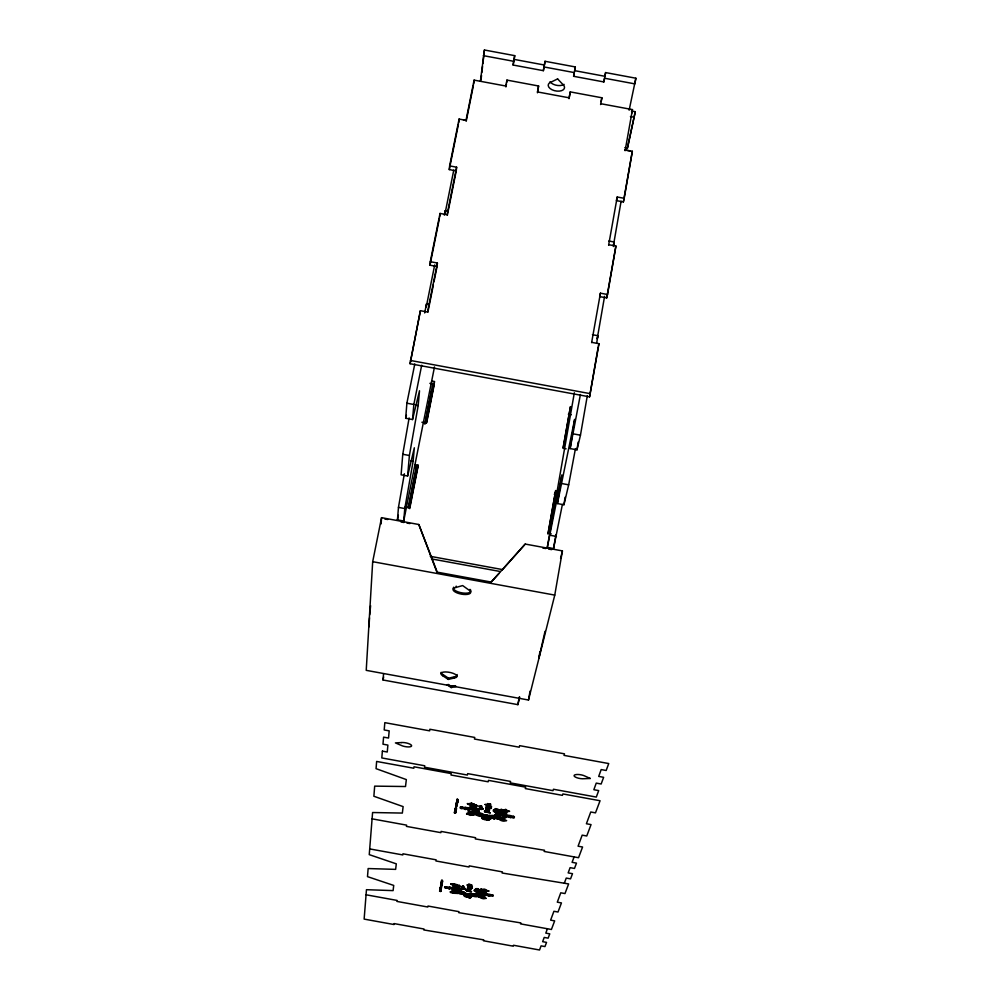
<?xml version="1.0" encoding="UTF-8"?>
<svg xmlns="http://www.w3.org/2000/svg" width="1000" height="1000" viewBox="0 0 1000 1000"><rect width="100%" height="100%" fill="white"/><g stroke="black" fill="none" stroke-linecap="round" stroke-linejoin="round"><path stroke-width="1.5" d="M494.65 814.887C492.638 815.837 498.338 816.7 500.375 817.35C503.15 817.288 505.487 816.125 502.238 815.337A4.312 1.238 10 0 0 501.287 814.925L499.462 814.412A4.288 1.225 10 0 0 498.15 814.212C488.275 812.138 511.075 818.462 494.775 814.875M484.663 894.013L483.85 893.662M479.9 809.137L481.725 809.275M504.938 815.225L502.5 814.762L504.938 815.25M490.788 581.987L437.238 572.163L418.825 524.513L381.55 517.663L372.688 561.688L366.225 670.35L528.5 700.025L554.763 595.1L562.425 550.9L525.225 544.062L490.662 582.65L499 573.462M368.988 626.838L369.525 617.8M369.7 614.788L370.6 605.7M381.15 523.9L381.55 517.663M461.525 807.013L460.35 806.9L461.125 806.75M519.7 697.062L517.888 704.65L383.05 680L383.537 673.863M434.487 366.962L403.7 521.025L397.45 519.875L398.462 507.388L404.363 473.775M409.125 417.938L402.762 454.275L401.1 474.812L407.612 476.012L414.338 447.788L413.125 461.188L404.787 508.55L403.7 521.025M407.612 476.012L409.4 455.5L418.175 405.55L419.513 390.75L412.525 419.538L405.675 418.275L406.887 403.2L414.787 363.95M591.85 342.388L598.987 343.713L589.562 396.85L410.075 363.725L420.387 310.7L427.537 312.013L437.388 263.012L430.288 261.7L440.037 213.438L447.075 214.737L456.625 167.2L449.637 165.9L459.087 119.062L466.025 120.363L474.1 80.125L505.8 86.025L506.95 80.1L538.6 86L537.45 92.8M420.387 310.7L410.075 363.725M412.525 419.538L413.837 404.487L421.688 365.225M429.225 304.525L426.475 304.012L426.188 307.288L434.7 264.913M433.988 281.775L437.05 266.5L429.975 265.188L430.288 261.7M415.775 471.213L416 468.85M439.7 217.025L440.037 213.438M409.712 508.663L417.812 467.638L418.05 465.163L415.05 464.6M437.05 266.5L437.388 263.012M447.962 211.188L445.25 210.688L444.913 214.15L453.775 170.1M447.337 215.275L456.238 170.888L449.275 169.587L449.637 165.9M458.713 122.85L459.087 119.062M418.825 524.513L437.163 572.837M456.238 170.888L456.625 167.2M473.688 83.987L474.1 80.125M480.425 81.013L484.425 50L514.725 55.65L513.125 65.037L543.375 70.675L545.025 61.288L575.312 66.938L574.663 70.662L604.862 76.287L605.6 72.575L635.862 78.213L634.875 83.875L604.575 78.238L603.85 81.938L573.612 76.3L574.275 72.588L543.95 66.938L543.375 70.675M481.025 79.925L481.538 75.438M481.875 72.45L482.55 66.463M482.9 63.463L484.425 50M459.137 890.662L459.688 890.913M506.613 82.675L506.95 80.1M513.125 65.037L514.725 55.65M575.45 448.587L568.675 484.812L563.938 504.762L557.425 503.575L574.65 419.35L570.138 448.575L576.987 449.837L578.138 442.137M539.862 651.938L538.938 657.962L545.025 631.337M563.938 504.762L565.087 497.238M545.025 61.288L544.45 65.037L514.225 59.4M557.425 503.575L561.9 474.95L547.288 547.413L553.525 548.55L562.4 504.425M482.375 807.85L482.2 807.575M467.788 804.062C465.412 802.887 471.987 804.212 467.788 804.15M553.525 548.55L555.938 534.775M570.138 448.575L580.413 394.513M528.5 700.025L530.05 691.125M591.625 342.612L600.425 293.188L607.513 294.5L615.913 246.038L608.888 244.737M608.625 245.175L617.212 197.013L624.188 198.3L632.337 151.275L625.413 149.987M625.112 150.712L632.463 109.6L600.812 103.713M624.925 147.575L627.45 148.05L635.275 111.7L631.413 110.975M627.45 148.05L635.275 111.7M576.987 449.837L580.462 435.2L587.3 395.788M604.575 296.363L597.188 338.9L597.925 335.725L592.45 334.7M621.112 201.163L613.438 245.387L614.2 242.013L608.8 241.012M596.625 343.2L597.925 335.725M613.425 246.513L614.2 242.013M589.562 396.85L598.212 347M600.425 293.188L599.663 296.6L606.725 297.9L615.913 246.038M617.212 197.013L616.4 200.613L623.362 201.912L632.337 151.275M600.588 104.55L601.875 97.775L570.25 91.888L569.025 98.675M517.888 704.65L519.225 697.075M547.913 534.062L555.7 490.487L548.175 533.25L551.188 533.8M563.088 447.812L570.475 406.6L563.138 448.275L566.1 448.825M574.338 392.775L547.288 547.413M603.85 81.938L605.6 72.575M479.538 890.387L478.237 890.025M570.25 91.888L569.15 97.812L537.475 91.925L538.6 86M573.612 76.3L575.312 66.938M446.85 684.675L451.238 687.575L451.425 686.575L455.2 685.688M454.338 677.975A8.175 2.737 10.6 0 0 454.938 674.15A8.175 2.737 10.6 0 0 443.55 672.075A8.175 2.737 10.6 0 0 442.987 675.9L448.288 679.412L454.338 677.975L454.562 676.762A8.175 2.737 10.6 0 0 457.062 674.538M455.962 587.45L462.663 585.575L468.45 589.738A8.963 3.275 10.7 0 1 467.725 594.325A8.963 3.275 10.7 0 1 455.275 592.038A8.963 3.275 10.7 0 1 455.962 587.45L456.213 586.138M442.987 675.9L443.212 674.688A8.175 2.737 10.6 0 1 441.138 672.35M448.288 679.412L448.512 678.213L454.562 676.762M440.513 890.962L439.6 890.763M454.487 812.2L455.188 811.85M440.775 886.25L441.812 886.338M456.475 806.475L455.875 806.388M456.488 804.212L457.175 804.15M505.875 86.925L506.45 83.963M383.05 680L383.638 676.975M408.263 507.962L416.587 465.875M424.837 424.15L432.962 383.062M408.65 507.25L415.475 472.713M425.2 423.55L431.525 391.587M418.05 465.163L409.625 507.788L405.1 506.95M426.688 422.675L434.3 384.175L429.875 383.35M601.125 101.587L601.875 97.775M490.588 817.262C487.95 815.8 495.725 817.438 490.6 817.275M504.738 816.587L506.538 816.838L504.212 816.6M397.45 519.875L398.363 515.3M429.975 265.188L439.387 218.538M449.275 169.587L458.4 124.362M424.675 312.962L426.475 304.012M444.35 215.162L445.25 210.688M427.85 312.337L433.375 284.837M466.225 121.163L473.387 85.475M462.762 808.487L461.887 808.037M446.962 887.913L444.55 887.425L445.538 887.938M525.225 544.062L502.137 570.013M497.738 810.3C502.088 810.275 493.9 809.175 497.75 809.438M629.138 110.213L635.862 78.213M465.65 807.5L466.225 807.6M488.462 818.263L487.025 818.075M631.625 113.387L632.463 109.6M623.362 201.912L624.188 198.3M486.575 807.475L486.15 806.7L485.962 807.537L491.037 808.462L491.463 807.738L490.737 808.238M606.725 297.9L607.513 294.5M488.363 807.8L488.95 807.913M598.462 345.9L598.987 343.713M405.675 418.275L406.413 415.238M560.575 558.438L562.425 550.9M460.863 890.55L459.487 890.15L461.362 890.45M486.95 890.8L488.35 890.975M464.4 894.987L463.512 894.538M476.262 811.513L476.525 811.488M483.812 897.412C484.312 898.637 481.025 898.037 482.088 897.075A2.512 0.637 10 0 0 481.675 897.025C476.438 896.35 483.25 899.6 484.913 898.562A2.65 0.675 10 0 0 485.275 898.438L486.287 898.363L485.363 898.138M547.425 928.763L545.812 933.125L549.763 933.85L548.138 938.15L544.212 937.438L542.638 941.675L546.538 942.387L544.963 946.575L541.087 945.863L539.55 950L513.562 945.275L513.263 946.175L483.462 940.763L483.713 939.862L423.812 929.938L423.975 929.013L394.1 923.587L393.975 924.525L364.137 919.1L366.463 889.7L393.1 890.612L393.725 885.425L367.5 876.637L368.137 868.55L395.637 869.375L396.3 863.85L369.25 854.638L372.587 812.525L402.35 813.075L403.125 806.612L373.875 796.25L374.675 786.137L405.513 786.525L406.337 779.587L376.062 768.662L376.637 761.45L413.825 768.238L414 766.787L451.25 773.587L451 775.013L488.15 781.8L488.475 780.375L525.688 787.163L525.3 788.575L562.425 795.35L562.888 793.95L600.062 800.738L595.487 812.862L590.763 812L586.4 823.75L591.05 824.6L586.75 835.987L582.175 835.15L578.075 846.2L582.575 847.013L578.538 857.712L544.138 851.45L544.525 850.263L475.312 838.925L475.588 837.7L441.1 831.425L440.887 832.65L406.438 826.375L406.6 825.138L372.088 818.85M564.35 883.162L566.237 878.075L570.55 878.85L572.5 873.688L568.162 872.9L570.112 867.65L574.475 868.45L576.487 863.125L572.087 862.325L574.1 856.912M509.137 817.375C508.75 814.062 513.587 820.25 514.462 817.025C512.9 816.012 506.875 814.412 506.75 815.65A3.5 1 9.9 0 0 506.463 815.913L505.238 815.837L506.662 816.413A3.5 1 9.9 0 0 507.188 816.775L509.137 817.4M480.55 892.087L481.812 892.938L480.213 892.65M472.537 806.375L471.287 806.325M482.025 889.412L481.012 889.25M456.138 890.612L455.763 890.413M493.625 817.15L494.263 817.262M498.35 819.062L497.762 818.8L498.65 818.838M465.75 808.15C466.125 809.488 467.3 806.425 468.587 808.025A3.275 0.938 10.2 0 1 469.087 808.35M470.688 897.387L470.625 897.438M478.237 893.975L479.7 894.075M449.4 888.487C441.662 885.462 450.75 887.987 453.113 887.562M445.175 886.725L446.213 886.8M471.95 815.188L471.175 814.762M475.938 891.65L477.1 891.787M476.375 896.025C479.8 897.412 470.5 896.587 473.5 895.275M457.312 892.175L455.625 891.8M471.925 803.375L471.912 803.538M454.762 893.35L455.5 893.375M470.275 808.125L469.212 808.15M460.637 807.5L461.512 807.613L460.688 807.575M450.7 884.112L451.6 884.362M486 814.963L486.938 815M483.812 893.787L482.488 893.6L484.588 894.025M471.012 894.862C482.3 895.688 467.587 891.762 473.7 895.225M459.188 885.337C460.312 886.025 457.8 884.987 459.1 885.512M445.138 887.163L445.462 887.212M502.85 811.737L503.8 812.188M503.088 812.225C504.7 811.525 501.425 812.65 502.6 811.725M441.512 880.375L442.163 880.487M461.8 808.025L460.075 807.938L461.163 808.55M505.863 810.125L506.337 809.587L505.213 809.587M478.312 813.825L477.875 813.825M484.175 895.312L480.788 895.7L474.438 893.787L480.8 894.525L476.45 893.05L478.587 893.088A3.837 0.975 10 0 1 479.775 893.275L481.4 893.7A3.837 0.975 10 0 1 482.262 894.062L486.125 895.325L483.625 894.912M480.25 892.638L478.938 892.362L479.613 892.638M474.775 811.862C471.95 811.7 473.738 811.6 473.288 811.363M487.113 815.35L490.012 815.475L489.25 815.625A3.337 0.95 10.1 0 1 489.538 815.962L490.712 816.263L489.4 816.388A3.337 0.95 10.1 0 1 488.925 816.575C487.625 817.425 482.038 815.863 481.763 814.325M458.312 890.863C447.775 889.15 467.962 891.65 455.5 888.975M460.538 807.387L460.825 807.487M483.825 897.4L485.112 897.9M496.287 813.138L495.7 813.15M468.787 893.825L471.375 893.962L470.7 894.075A2.988 0.762 10.1 0 1 470.962 894.35L472.013 894.613L470.85 894.688A2.988 0.762 10.1 0 1 470.425 894.837C466.7 896.025 463.85 892.013 464.387 892.85M507.688 811.65L507.775 811.712M482.137 818.512C488.312 818.512 486.938 821.513 482.137 818.538M475.7 895.45L474.288 895.238M465.375 808.125C471.475 809.237 454.712 804.562 465.788 809.463M498.45 810.825L494.6 809.087L498.7 809.488M505.85 809.625L505.125 809.45M502.663 820.225L502.1 820.05M482.863 897.775L482.1 897.663L482.987 897.975M465.363 888.913C458.725 887.288 466.488 887.987 464.738 888.787M477.45 893.7L476.325 893.325L477.425 893.5M469.188 812.463L469.837 812.487M495.887 808.55L496.012 808.688M487.038 815.812L485.438 815.362L487.113 815.775M506.163 811.3L507.1 811.5L506 811.162M482.15 891.312L483.7 891.562L483.013 891.237M468.475 884.212L471.9 884.987L468.913 884.362M510.675 816.825L508.725 816.413L510.863 816.538M457.962 799.488L456.85 799.188L457.537 799.312M469.15 807.962L470.25 808.037M513.65 816.475L514.3 816.7M467.275 893.775L468.8 894.163L467.262 893.787M486 814.85L486.45 814.9M463.663 886.275L462.612 886.1M456.175 884.688L464.487 887.738M464.412 809L469.825 809.463L469.05 809.075A3.275 0.938 10.2 0 0 469.3 808.825L470.425 808.9L469.1 808.363M457.65 800.962L456.95 800.837M456.95 801.838L457.225 801.812M456.062 803.225L457.275 803.062M455.85 804.412L456.975 804.7M455.8 804.65L456.962 804.812M457.175 805.763L455.763 805.5M456.488 809.55L455 809.463L455.988 809.638M454.55 811.862L455.4 812.062M456.95 802.425L457.075 802.438M455.788 813.012L454.35 812.9L455.337 813.075M456.75 803.475L457.575 803.65M455.188 811.112L455.225 811.263M491.538 806.663L486.25 806.012L491.475 806.663M478.05 896.637L479.175 896.963M485.925 808.6L489.162 808.962L486.037 808.15M442.325 880.575L441.7 880.462L442.425 880.487M484.787 895.225L484.513 895.1M441.287 884.375L441.9 884.338M499.012 810.812L498.65 810.85M462.15 891.8L464.6 892.412M452.6 887.45L452.25 887.588A2.925 0.75 10.2 0 1 452.6 887.913L453.8 888.363L452.788 888.288A2.925 0.75 10.2 0 1 452.575 888.487M456.2 888.125C452.837 887.738 457.062 887.463 455.8 887.987M481.788 889.538L480.812 889.262L481.688 889.262M457.912 799.837L457.025 799.75L457.938 799.762M448.325 888.512L449.5 888.65M456.812 805.475L455.962 805.362L456.863 805.387M456.55 806.862L455.637 806.75L456.6 806.775M440.825 884.613L441.763 884.725M440.688 884.725L441.737 884.775M440.538 885.962L441.325 886.213M440.3 887.075L441.087 887.013M439.7 890.487L441 890.625M441.9 883.913L441.112 883.9L441.875 884M440.9 885.275L441.637 885.312M441.012 886.3L441.4 886.513M441.238 887.337L440.863 887.138M440.387 889.625L440.763 889.825M467.562 888.375L470.988 888.85L469.913 888.288M449.438 887.013L450.125 887.3L449.425 887.237M492.587 895.962L492.863 895.975M449.625 887.675L450.712 887.938L449.288 887.663M470.05 813.913L470.975 814.388M502.188 819.837C500.8 820.638 505.625 819.05 505.312 820.05A2.963 0.838 10 0 1 505.588 820.35L506.625 820.6L505.487 820.725A2.963 0.838 10 0 1 505.075 820.888C503.3 822.212 495.688 818.425 501.488 819.05A2.812 0.8 10 0 1 501.938 819.075L502.2 819.587M456.262 802.362L457.8 802.45M498.638 818.825L497.113 818.725L498.2 819.15M501.962 809.688L500.988 809.375M489.25 818.787L490.062 819.112M449.613 888.763L449.4 888.525M468.3 885.163C478.35 887.2 462.438 884.65 468.137 884.987M478.038 814.812L479.3 815.225L477.962 814.95M439.787 889.825L440.7 889.837M461.375 806.787L461.938 807.05M455.163 884.75C454.562 883.938 455.737 883.975 454.263 883.812M479.137 896.8L478.038 896.625M439.8 889.562L440.863 889.562M470.712 896.65C475.712 896.338 466.512 894.513 464.387 895.088M465.188 807.288L466.225 807.487M479.15 809.412C480.825 810.312 462.812 805.95 472.887 806.737A2.212 0.637 10.2 0 0 476.037 807.312A2.212 0.637 10.2 0 0 476.062 806.388A2.212 0.637 10.2 0 0 472.912 805.913L468.725 804.463L471.538 804.837A5.3 1.525 10.2 0 1 473.013 804.862L475.425 805.212C483.862 807.387 481.525 808.188 474.762 809.15C475.337 810.138 480.7 810.725 478.925 809.55M473.188 815.163C478.775 814.712 465.438 811.4 467.325 813.6A3.3 0.938 10.2 0 0 467.475 813.925L466.562 814L468.237 814.425A3.3 0.938 10.2 0 0 469.038 814.737C473.35 817.288 466.488 811.038 473.038 815.15M454.575 811.388L455.7 811.538M451.238 687.575L456.275 686.4M463.988 888.825L462.45 888.888L464 888.825M471.262 803.1L471.975 803.213L471.287 803.3M487.5 891.375L486.863 891.25L487.55 891.325M514.263 817.663L513.65 817.362M467.125 896.762L468.75 897.3L464.425 896.3L467.1 896.762M454.712 811.438L455.675 811.712M456 884.425L457.2 884.688M504.4 812.412L505.175 812.475M483.825 896.5L481.325 896.4L483.812 896.65M496.438 813.275L495.65 813.012M502.188 819.737L503.062 820.037M464.012 892.913L469.288 894.188L468.762 893.838M455.112 808.625L456.188 808.6M441.562 887.562L440.887 887.613M468.8 895.888L471.225 896.9M454.4 812.412L455.375 812.763M441.413 881.75L442.25 881.787M482.837 809.262L482.975 809.163M455.188 808.275L456.613 808.538M473.275 806.35L476.213 806.862L473.387 806.3M470.875 806.137L472.562 806.325M490.2 819.112C494.787 818.025 481.925 815.713 484.75 817.825A3.05 0.862 10.1 0 0 485.112 818.138L484.487 818.3L486.1 818.587A3.05 0.862 10.1 0 0 486.962 818.825L488.913 819.087L488.05 818.525M454.1 886.1L455.65 886.338L454.538 886.363M442.488 880.625L441.775 880.537M440 890.263L440.763 890.037L439.913 889.938M456.688 805.825L455.688 805.638M500.95 809.5L502.113 809.562M484.113 891.737L484.85 891.737M509.762 817.387L510.938 817.55M456.287 886.363L458.913 886.825L456.362 886.325M514.25 816.712L513.2 816.325M479.588 894.1C479.487 894.65 480.3 894.35 478.237 893.988M462.163 891.787L464.6 892.425M476.662 805.212L475.662 805.025L476.65 805.4M488.488 819.375L489.312 819.463M475.387 895.425L474.3 895.25M445.213 887.075L446.287 886.75M462.388 886.438C466.55 887.225 460.225 886.875 462.875 886.612M473.325 808.312L471.15 807.975L473.338 808.375M482.238 891.162C492.562 891.462 474.6 890.387 479.087 889.7C474.45 888.9 481.55 889.562 477.038 888.6C473.925 888.6 476.7 889.85 478.988 890.075M481.863 814.013L483.05 814.5M485.363 890.888L486.463 891.087M487.075 817.875L490.325 818.875L489.125 818.888M509.875 817.275L510.938 817.588M441.062 883.162L442.4 882.938M440.225 887.625L441.512 887.85M440.075 888.45L441.413 888.662M454.75 893.125L455.425 893.2M442.1 881L442.488 880.825M483.088 889.287L489.1 891.1L488.363 891M468.812 895.85L470.475 896.85L468.725 896.612A2.725 0.688 10.1 0 1 467.95 896.4L467.062 896.025A2.725 0.688 10.1 0 1 466.737 895.775L465.925 894.912M484.712 896.213C486.675 895.55 480.062 895.525 484.6 896.237M441.625 885.588L440.662 885.537L442 885.612M441.05 887.9L440.45 887.95M440.9 888.725L440.062 888.575M455.087 884.925L452.375 884.112L454.288 883.863M461.012 891.3L462.125 891.312M456.262 803.55L456.875 803.5M479.263 890.45C478.787 890.487 479.8 891.963 481 891.737A3.15 0.812 10 0 0 481.838 892L483.263 892.262A3.125 0.8 10 0 0 484.175 892.337C489.55 893.062 478.688 890.925 482.987 891.162M455.962 812.375L455.3 812.062M465.325 889.025L464.725 888.913M455.425 807.987L456.4 807.812M470.037 812.525L472.75 812.613A4.4 1.262 10.2 0 0 474.087 812.862L475.988 812.975A4.4 1.262 10.2 0 0 477 812.875L479.188 812.987L471.838 811.188L478.875 811.325M454.913 810.85L455.812 810.925L454.862 810.888M469.275 812.638L469.988 812.913M463.587 894.475L466.225 894.9M456.4 890.387L457.013 890.588L455.763 890.362M500.75 817.95L500.225 817.95A2.2 0.625 10 0 1 500.188 818.138C494.2 818.8 494.462 815.8 500.913 817.95M452.837 891.35L450.15 891.8L451.125 892.1A2.95 0.75 10.2 0 0 451.262 892.35L450.45 892.412L451.95 892.775A2.95 0.75 10.2 0 0 452.675 893.037C450.763 891.525 462.5 895.537 455.475 891.912C449.8 891.388 457.4 891.8 452.05 890.35L452.9 889.7L452.262 889.05L457.475 889.112L454.9 888.35L456.475 889.188M486.9 819.95L489.012 820.188L486.925 819.9M498.938 811.85L498.375 811.85A2.375 0.688 10 0 1 498.312 812.05C498.825 813.45 490.312 810.95 494.325 810.788M476.538 893.5L476.488 893.462M480.363 805.85L481.675 805.925L480.275 805.688M469.988 897.962L468.462 897.525L470.562 897.887M441.575 881.963L442.562 882.1M480.988 896.125L479.212 896.625L476.112 895.612L479.412 896.012L478.638 895.4M464.438 809.15L465.337 809.5M460.938 890.525L461.325 890.487M440.637 890.275L439.988 890.113M469.988 813.825L471.125 814.35M472.212 815.05L471.75 814.912M457.55 800.163L456.662 800.05M489.55 819.663L488.775 819.475M463.587 886.162L462.788 885.85M461.95 891.525L461.05 891.325M440.188 889.338L440.887 889.425M476.938 891.963L476.163 891.838M472.75 803.975L474.462 804.225L473.4 803.825M480.562 806.488C477.188 806.988 485.288 807.312 480.538 806.488M470.662 896.8L471.3 896.675M459.875 890.837L459.3 890.55M456.575 802.763L457.325 803.037M489.688 896.087L488.85 895.725L489.6 896.038M464.137 895.662L465.925 895.863L464.175 895.688M461.938 807.212L461.488 807.062M492.962 816.513L490.462 815.512L493.137 815.4L494.938 816.462L492.05 815.8L492.938 816.475M457.875 892.062L458.825 891.737A3.938 1.013 10.2 0 0 459.725 891.675L461.675 891.8L458.375 890.875M486.975 890.75C487.675 890.812 480.988 890.35 483.088 889.3M464.087 887.675L458.45 888.4L452.85 886.963L459.275 887.062L452.2 884.775L454.712 885.125A4.737 1.212 10.2 0 1 456.012 885.175L457.075 884.725M441.925 883.475L441.15 883.275M478.488 812.237L479.45 812.562M455.125 810.413L455.875 810.675M494.663 817.075L493.35 816.862M485.712 890.775L485.213 890.788M484.6 889.463L485.812 889.75L484.6 889.287M504.325 812.225L504.85 812.562M464.038 892.775L464.725 892.775M462.663 808.5L461.175 808.575M446.875 887.925L445.55 887.962M455.45 808.688L456.125 808.95M455.037 812.3L455.75 812.262M448.338 888.512L453.275 888.812L452.575 888.487M488.363 809.212L489.75 809.062L488.413 808.413M499 815.475C501.5 816.4 495.675 815.062 499.387 815.425M494.237 819L491.5 817.712L496.887 818.587L493.325 818.238L494.237 818.95M442.1 881.137L441.388 881.05M484.837 891.625L484.2 891.675M450.7 884.038L452.788 884.525L451.287 884.412M478.65 895.375L481.138 896.125M457.962 801.338L456.7 801.15L458.075 801.363M441.637 883.812L440.9 883.575M440.538 889.262L439.85 889.137M458.212 800.65L456.7 800.387L457.75 800.425M456.7 802.25L457.875 802.412M456.925 804.1L456.337 803.95M455.875 804.425L456.788 804.587M454.75 810.175L455.9 810.512M369.7 848.913L402.812 854.938L402.962 853.8L436.112 859.825L435.913 860.962L469.012 866.988L469.263 865.863L502.388 871.888L502.088 873L568.625 883.938L564.987 893.562L560.775 892.8L557.3 902.175L561.45 902.925L558.013 912.025L553.913 911.275L550.625 920.138L554.663 920.875L551.413 929.488L520.538 923.875L520.85 922.913L458.75 912.65L458.963 911.663L428.013 906.038L427.837 907.025L396.912 901.413L397.038 900.413L366.062 894.788M442.775 881.55L441.463 881.338M467.688 887.887L470.462 888.75L467.587 888.375M489.288 894.938C486.5 895.013 490.962 895.7 489.387 895.037M440.412 888.1L441.125 888.188M440.887 891.413L439.575 891.2L440.8 891.438M421.9 422.25L426.362 423.075L434.575 381.525L431.613 380.988M402.762 454.275L409.4 455.5M562.038 483.6L568.675 484.812M410.588 460.712L413.125 461.188M414.825 467.088L417.812 467.638M555.15 492.912L558.138 493.462M554.275 494.288L557.125 494.812M398.462 507.388L404.787 508.55M550.1 535.262L556.413 536.425M384.762 518.962L387.713 519.513M401.012 521.95L403.975 522.5M406.925 523.038L409.888 523.575M542.788 548L545.737 548.538M548.688 549.075L551.638 549.625M430.25 556.312L502.212 569.525M431.5 558.9L500.25 571.512M372.688 561.688L554.763 595.1M476.75 890.362L479.3 891.575L473.938 890.6L477.525 891.062L476.737 890.4M463.5 120.025L466.163 120.512M624.688 149.987L630.013 150.975M410.35 360.45L590.325 393.675M568.362 414.275L571.188 414.8M406.887 403.2L413.837 404.487M573.525 433.925L580.462 435.2M415.513 405.05L418.175 405.55M483.288 55.637L513.625 61.288M630.438 116.538L634.3 117.263M481.812 817.562L483.837 817.95L481.763 817.562M479.462 813.275L482.45 813.713L479.45 813.25M456.9 801.688L457.1 801.838M452.762 891.213L455.938 891.388A3.938 1.013 10.2 0 0 457.137 891.612L457.7 891.95M479.9 809.15L481.75 809.513M476.587 811.55L476.737 811.85M488.475 818.2L486.425 817.837L488.038 818.512M480.55 892.075L477.475 891.963L479.613 892.65M456.15 890.713L457.8 890.775L456.25 890.35M479.387 812.1L478.188 812.163M476.375 896L471.025 894.875M457.125 891.825L455.6 891.75M475.938 891.6L476.312 891.712M474.862 811.787L473.125 811.3M455.913 807.45L455.913 807.312M505.85 810.138C496.2 808.438 512.775 813.363 505.95 809.688M456.975 804.275L455.9 804.212M487.075 815.362C487.262 816.25 481.85 813.45 482.975 814.55M461.662 888.9C454.312 887.513 461.138 890.85 461.3 888.975M478.825 811.363L472.312 809.613L468.188 810.013L469.375 810.575L467.938 810.95L468.413 811.413L470.9 812.062L469.975 812.887M478.3 813.838C481.238 813.562 473.787 813.15 477.875 813.838M441.213 887.537L440.238 887.45M448.137 684.4L451.425 686.575M443.212 674.688L448.512 678.213M484.188 816.75L479.25 816.263C470.1 812.85 479.975 815.163 480.675 814.737A2.988 0.85 10.1 0 1 481.225 815.025L482.55 815.487L481.575 815.475A2.988 0.85 10.1 0 1 481.475 815.725C480.6 816.325 483.438 817.962 483.862 816.775M499.125 811.838L498.038 811.488A2.375 0.688 10 0 0 497.55 811.25C496.213 810.125 496.7 813.1 494.613 810.763A2.375 0.688 10 0 0 494.288 810.788M484.963 897.862A2.512 0.637 10 0 1 485.213 898.088M564.087 84.375A8.275 4.638 11.1 0 1 550.013 81.75M470.913 591.2A8.963 3.287 10.7 0 1 460.45 592.575A8.963 3.287 10.7 0 1 453.713 587.175M469.988 589.362A8.963 3.287 10.7 0 1 470.75 590.3M495.925 810.362L493.25 810.125L495.913 810.325M506.863 811.875C491.463 811.213 513.488 813.763 504.45 813.162A3.487 1 10 0 1 503.413 813.088L501.838 812.788A3.487 1 10 0 1 500.9 812.487C495.688 810.987 502.537 809.75 506.863 811.875M486.012 809.613L489.475 810.238L486.012 809.613M487.388 803.65L490.875 804.275L487.4 803.625M466.95 890.05L465.625 890.125L470.562 890.713L466.95 890.05M490.325 812.8L484.888 811.862L490.325 812.8M471.45 886.888C460.988 886.025 476.2 885.738 471.45 886.912M481.337 807.95C478.025 808.6 486.8 809.688 481.375 807.95M485.163 810.7C480.788 812.262 496.262 811.55 485.163 810.662M485.075 804.475L490.588 805.487L485.075 804.475M453.475 887.788L453.425 887.75M474.225 809.513L471.5 808.925L474.237 809.488M481.213 889.475C477.325 889.425 484.188 891 481.275 889.525M497.488 813.062C500.875 815.138 504.487 812.463 497.488 813.062M496.25 812.375L495.012 812.35L496.25 812.375M382.388 751.125L381.8 757.938L424.738 765.775L424.538 767.225L467.375 775.05L467.663 773.612L510.562 781.438L510.2 782.85L553 790.662L553.438 789.25L596.3 797.075L598.7 790.6L593.85 789.712L596.25 783.112L601.15 784.013L603.638 777.312L598.7 776.4L601.188 769.575L606.163 770.487L608.737 763.55L564 755.375L564.475 753.838L519.625 745.65L519.237 747.2L474.45 739.025L474.762 737.45L429.875 729.25L429.65 730.837L384.825 722.65L384.2 729.963L389.188 730.863L388.537 738.037L383.587 737.138L382.975 744.188L387.887 745.088L387.25 752.013L382.388 751.125M487.875 894.887L488.438 895.85L486.7 895.288A3.137 0.8 10 0 1 486.225 894.987L484.938 894.5L486.037 894.587A3.162 0.812 10 0 1 486.275 894.375C489.625 892.625 498.462 898.65 487.875 894.887M499.938 809.975L502.388 810.5L499.938 809.975M459.55 892.15L461.875 892.638L459.55 892.15M472.062 804.35C465.588 803.737 472.525 802.6 472.062 804.35M502.912 817.312L505.812 817.725L502.925 817.275M466.737 890.975L471.6 891.862L466.788 890.913M492.925 895.088L492 895.062L492.975 895.163M501.125 818.175L504.05 819.05L502.262 818.45L503.925 818.337L501.125 818.175M482.95 892.862L486.725 893.45L483.025 892.837M503.062 813.838C507.962 816.462 507.975 813.413 503.062 813.838M467.75 886.862L467.6 887.525L472.388 888.263L467.75 886.862M508.525 810.913C506.2 811.587 511.875 811.725 508.562 810.913M495.662 814.9L496.912 814.975L495.6 814.825M458.663 892.9C456.912 893.675 464.762 895.025 463.775 894.025A2.675 0.688 10.2 0 0 463.862 893.838L464.738 893.863L463.537 893.475A2.675 0.688 10.2 0 0 463.025 893.213C462.163 893.688 459.55 892.45 458.638 892.975M470.788 889.75L467.163 889.112L470.788 889.75M474.263 813.475L472.075 812.95L474.275 813.45M476.05 889.55C478.3 890.95 471.425 889.163 476.05 889.55M454.325 892.45L453.175 892.525L454.338 892.438M482.675 814.362L481.75 814.287L482.675 814.362M487.875 818.112L487 818.037L487.85 818.15M441.163 882.337L441.788 882.463L441.163 882.337M461.688 893.363L460.637 893.312L461.662 893.413M557.6 78.913L551.138 82.075A8.287 4.625 11.1 0 0 550.087 88.525A8.287 4.625 11.1 0 0 561.6 90.662A8.287 4.625 11.1 0 0 562.675 84.225L557.6 78.913M461.45 893.462L461.4 893.4M401.25 742.575L395.425 742.9L400.962 745.275A6.262 1.913 10.7 0 0 409.675 746.862A6.262 1.913 10.7 0 0 409.963 744.163A6.262 1.913 10.7 0 0 401.25 742.575M590.262 778.462L584.15 778.713A6.262 1.913 9.5 0 1 575.462 777.125A6.262 1.913 9.5 0 1 576.35 774.538A6.262 1.913 9.5 0 1 585.05 776.125L590.262 778.462"/></g></svg>
